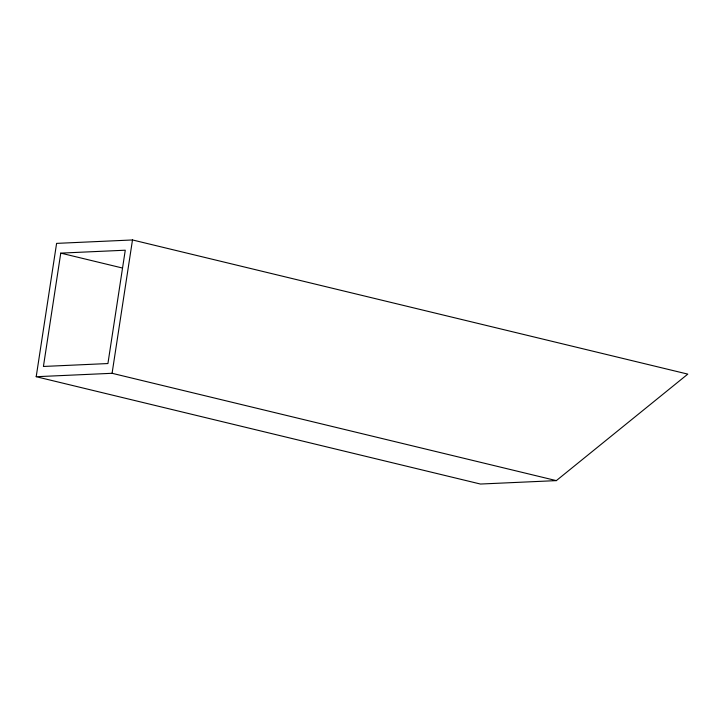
<?xml version="1.0" encoding="UTF-8"?>
<svg xmlns="http://www.w3.org/2000/svg" width="724" height="724" viewBox="0 0 724 724"><rect width="100%" height="100%" fill="white"/><g stroke="black" fill="none" stroke-linecap="round" stroke-linejoin="round"><path stroke-width="1.09" d="M36.2 376.715L56.599 243.382L132.492 239.961L687.8 374.118L556.331 480.618L480.446 484.039L36.2 376.715L112.084 373.294L556.331 480.618M60.762 253.119L43.422 366.462L107.921 363.548L125.27 250.214L60.762 253.119L122.275 267.98M112.084 373.294L132.492 239.961"/></g></svg>
